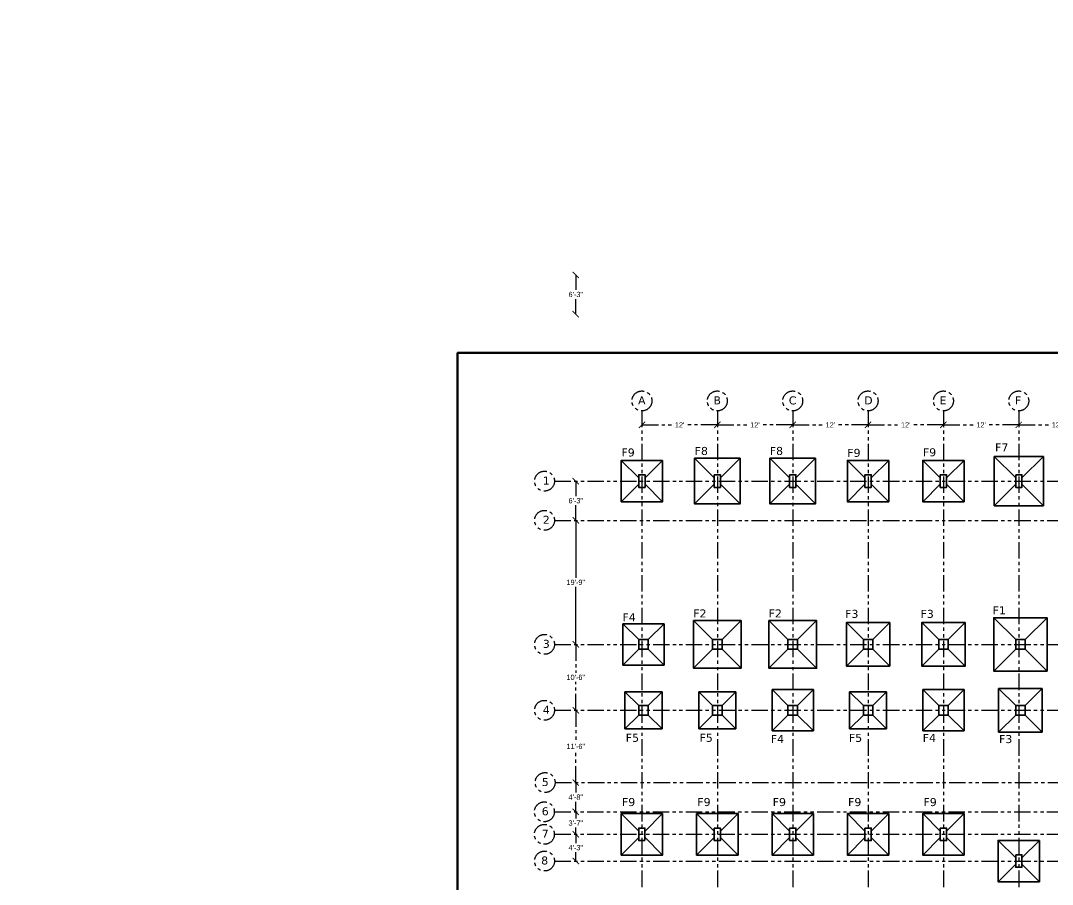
# Model space of a CAD drawing. Header units: feet. Extents: x 15113 to 123217, y -97269 to -8247.
# Drawn here: x 41193 to 43164, y -50376 to -48726 of the extents above; entities that cross this region are included whole.
import ezdxf

# ---------------------------------------------------------------- set-up
doc = ezdxf.new("R2010")
doc.units = ezdxf.units.FT
doc.header["$LTSCALE"] = 50.2
doc.header["$MEASUREMENT"] = 0
doc.header["$PDMODE"] = 3
doc.linetypes.add('PHANTOM2', pattern=[1.25, 0.625, -0.125, 0.125, -0.125, 0.125, -0.125])
doc.layers.get('0').update_dxf_attribs({"lineweight": 35})
for name, color, linetype, lineweight in [('drg seal', 250, 'Continuous', 120), ('Str Column', 50, 'Continuous', 35), ('sTR fOOTING', 6, 'Continuous', 35), ('Str LBL', 3, 'Continuous', 35)]:
    doc.layers.add(name, color=color, linetype=linetype, lineweight=lineweight)
doc.layers.add('drg seal txt', color=7, linetype='Continuous')
doc.layers.add('Str grid', color=7, linetype='Continuous', true_color=0x17d337)
doc.styles.get("Standard").update_dxf_attribs({"font": 'arial.ttf'})
doc.dimstyles.new('Copy of Standard', dxfattribs={"dimscale": 40, "dimtxt": 0.25, "dimasz": 0.3, "dimexe": 0.18, "dimexo": 5, "dimgap": 0.09, "dimtad": 0, "dimtih": 1, "dimtoh": 1, "dimdec": 0, "dimzin": 0, "dimdsep": 46, "dimlunit": 4, "dimtxsty": 'Standard', "dimcen": 0.2, "dimse1": 1, "dimse2": 1, "dimadec": 0, "dimazin": 0, "dimtfac": 1, "dimtdec": 0, "dimtofl": 0, "dimtmove": 0, "dimatfit": 3, "dimfxl": 1, "dimtolj": 1, "dimtzin": 0, "dimarcsym": 0})

# ---------------------------------------------------------------- blocks, each defined once
blk = doc.blocks.new('_ArchTick')
at = {"color": 0, "linetype": 'ByBlock', "const_width": 0.15}
blk.add_lwpolyline([(-0.5, -0.5), (0.5, 0.5)], dxfattribs=at)
blk = doc.blocks.new('*D656')
at = {"layer": 'Defpoints', "color": 0, "linetype": 'PHANTOM2', "transparency": 16777216}
for p in [(42380.1, -49498), (42524.1, -49498), (42524.1, -49498)]:
    blk.add_point(p, dxfattribs=at)
at = {"layer": 'Str grid', "color": 0, "linetype": 'PHANTOM2', "lineweight": -2, "transparency": 16777216}
for p, q in [((42380.1, -49498), (42440.5, -49498)), ((42524.1, -49498), (42463.7, -49498))]:
    blk.add_line(p, q, dxfattribs=at)
at = {"layer": 'Str grid', "color": 0, "linetype": 'PHANTOM2', "lineweight": -2, "transparency": 16777216, "xscale": 12, "yscale": 12, "zscale": 12, "rotation": 180}
blk.add_blockref('_ArchTick', (42380.1, -49498), dxfattribs=at)
at = {"layer": 'Str grid', "color": 0, "linetype": 'PHANTOM2', "lineweight": -2, "transparency": 16777216, "xscale": 12, "yscale": 12, "zscale": 12}
blk.add_blockref('_ArchTick', (42524.1, -49498), dxfattribs=at)
at = {"layer": 'Str grid', "color": 0, "linetype": 'PHANTOM2', "transparency": 16777216, "insert": (42452.1, -49498), "char_height": 10, "attachment_point": 5}
blk.add_mtext("\\A1;12'", dxfattribs=at)
blk = doc.blocks.new('*D657')
at = {"layer": 'Defpoints', "color": 0, "linetype": 'PHANTOM2', "transparency": 16777216}
for p in [(42524.1, -49498), (42668.1, -49498), (42668.1, -49498)]:
    blk.add_point(p, dxfattribs=at)
at = {"layer": 'Str grid', "color": 0, "linetype": 'PHANTOM2', "lineweight": -2, "transparency": 16777216}
for p, q in [((42524.1, -49498), (42584.5, -49498)), ((42668.1, -49498), (42607.7, -49498))]:
    blk.add_line(p, q, dxfattribs=at)
at = {"layer": 'Str grid', "color": 0, "linetype": 'PHANTOM2', "lineweight": -2, "transparency": 16777216, "xscale": 12, "yscale": 12, "zscale": 12, "rotation": 180}
blk.add_blockref('_ArchTick', (42524.1, -49498), dxfattribs=at)
at = {"layer": 'Str grid', "color": 0, "linetype": 'PHANTOM2', "lineweight": -2, "transparency": 16777216, "xscale": 12, "yscale": 12, "zscale": 12}
blk.add_blockref('_ArchTick', (42668.1, -49498), dxfattribs=at)
at = {"layer": 'Str grid', "color": 0, "linetype": 'PHANTOM2', "transparency": 16777216, "insert": (42596.1, -49498), "char_height": 10, "attachment_point": 5}
blk.add_mtext("\\A1;12'", dxfattribs=at)
blk = doc.blocks.new('*D658')
at = {"layer": 'Defpoints', "color": 0, "linetype": 'PHANTOM2', "transparency": 16777216}
for p in [(42668.1, -49498), (42812.1, -49498), (42812.1, -49498)]:
    blk.add_point(p, dxfattribs=at)
at = {"layer": 'Str grid', "color": 0, "linetype": 'PHANTOM2', "lineweight": -2, "transparency": 16777216}
for p, q in [((42668.1, -49498), (42728.5, -49498)), ((42812.1, -49498), (42751.7, -49498))]:
    blk.add_line(p, q, dxfattribs=at)
at = {"layer": 'Str grid', "color": 0, "linetype": 'PHANTOM2', "lineweight": -2, "transparency": 16777216, "xscale": 12, "yscale": 12, "zscale": 12, "rotation": 180}
blk.add_blockref('_ArchTick', (42668.1, -49498), dxfattribs=at)
at = {"layer": 'Str grid', "color": 0, "linetype": 'PHANTOM2', "lineweight": -2, "transparency": 16777216, "xscale": 12, "yscale": 12, "zscale": 12}
blk.add_blockref('_ArchTick', (42812.1, -49498), dxfattribs=at)
at = {"layer": 'Str grid', "color": 0, "linetype": 'PHANTOM2', "transparency": 16777216, "insert": (42740.1, -49498), "char_height": 10, "attachment_point": 5}
blk.add_mtext("\\A1;12'", dxfattribs=at)
blk = doc.blocks.new('*D659')
at = {"layer": 'Defpoints', "color": 0, "linetype": 'PHANTOM2', "transparency": 16777216}
for p in [(42812.1, -49498), (42956.1, -49498), (42956.1, -49498)]:
    blk.add_point(p, dxfattribs=at)
at = {"layer": 'Str grid', "color": 0, "linetype": 'PHANTOM2', "lineweight": -2, "transparency": 16777216}
for p, q in [((42812.1, -49498), (42872.5, -49498)), ((42956.1, -49498), (42895.7, -49498))]:
    blk.add_line(p, q, dxfattribs=at)
at = {"layer": 'Str grid', "color": 0, "linetype": 'PHANTOM2', "lineweight": -2, "transparency": 16777216, "xscale": 12, "yscale": 12, "zscale": 12, "rotation": 180}
blk.add_blockref('_ArchTick', (42812.1, -49498), dxfattribs=at)
at = {"layer": 'Str grid', "color": 0, "linetype": 'PHANTOM2', "lineweight": -2, "transparency": 16777216, "xscale": 12, "yscale": 12, "zscale": 12}
blk.add_blockref('_ArchTick', (42956.1, -49498), dxfattribs=at)
at = {"layer": 'Str grid', "color": 0, "linetype": 'PHANTOM2', "transparency": 16777216, "insert": (42884.1, -49498), "char_height": 10, "attachment_point": 5}
blk.add_mtext("\\A1;12'", dxfattribs=at)
blk = doc.blocks.new('*D660')
at = {"layer": 'Defpoints', "color": 0, "linetype": 'PHANTOM2', "transparency": 16777216}
for p in [(42956.1, -49498), (43100.1, -49498), (43100.1, -49498)]:
    blk.add_point(p, dxfattribs=at)
at = {"layer": 'Str grid', "color": 0, "linetype": 'PHANTOM2', "lineweight": -2, "transparency": 16777216}
for p, q in [((42956.1, -49498), (43016.5, -49498)), ((43100.1, -49498), (43039.7, -49498))]:
    blk.add_line(p, q, dxfattribs=at)
at = {"layer": 'Str grid', "color": 0, "linetype": 'PHANTOM2', "lineweight": -2, "transparency": 16777216, "xscale": 12, "yscale": 12, "zscale": 12, "rotation": 180}
blk.add_blockref('_ArchTick', (42956.1, -49498), dxfattribs=at)
at = {"layer": 'Str grid', "color": 0, "linetype": 'PHANTOM2', "lineweight": -2, "transparency": 16777216, "xscale": 12, "yscale": 12, "zscale": 12}
blk.add_blockref('_ArchTick', (43100.1, -49498), dxfattribs=at)
at = {"layer": 'Str grid', "color": 0, "linetype": 'PHANTOM2', "transparency": 16777216, "insert": (43028.1, -49498), "char_height": 10, "attachment_point": 5}
blk.add_mtext("\\A1;12'", dxfattribs=at)
blk = doc.blocks.new('*D661')
at = {"layer": 'Defpoints', "color": 0, "linetype": 'PHANTOM2', "transparency": 16777216}
for p in [(43100.1, -49498), (43244.1, -49498), (43244.1, -49498)]:
    blk.add_point(p, dxfattribs=at)
at = {"layer": 'Str grid', "color": 0, "linetype": 'PHANTOM2', "lineweight": -2, "transparency": 16777216}
for p, q in [((43100.1, -49498), (43160.5, -49498)), ((43244.1, -49498), (43183.7, -49498))]:
    blk.add_line(p, q, dxfattribs=at)
at = {"layer": 'Str grid', "color": 0, "linetype": 'PHANTOM2', "lineweight": -2, "transparency": 16777216, "xscale": 12, "yscale": 12, "zscale": 12, "rotation": 180}
blk.add_blockref('_ArchTick', (43100.1, -49498), dxfattribs=at)
at = {"layer": 'Str grid', "color": 0, "linetype": 'PHANTOM2', "lineweight": -2, "transparency": 16777216, "xscale": 12, "yscale": 12, "zscale": 12}
blk.add_blockref('_ArchTick', (43244.1, -49498), dxfattribs=at)
at = {"layer": 'Str grid', "color": 0, "linetype": 'PHANTOM2', "transparency": 16777216, "insert": (43172.1, -49498), "char_height": 10, "attachment_point": 5}
blk.add_mtext("\\A1;12'", dxfattribs=at)
blk = doc.blocks.new('*D667')
at = {"layer": 'Defpoints', "color": 0, "linetype": 'PHANTOM2', "transparency": 16777216}
for p in [(42253.6, -49917.5), (42253.6, -50043.5), (42253.6, -50043.5)]:
    blk.add_point(p, dxfattribs=at)
at = {"layer": 'Str grid', "color": 0, "linetype": 'PHANTOM2', "lineweight": -2, "transparency": 16777216}
for p, q in [((42253.6, -49917.5), (42253.6, -49971.8)), ((42253.6, -50043.5), (42253.6, -49989.2))]:
    blk.add_line(p, q, dxfattribs=at)
at = {"layer": 'Str grid', "color": 0, "linetype": 'PHANTOM2', "lineweight": -2, "transparency": 16777216, "xscale": 12, "yscale": 12, "zscale": 12}
for p, rotation in [((42253.6, -49917.5), 90), ((42253.6, -50043.5), 270)]:
    blk.add_blockref('_ArchTick', p, dxfattribs=dict(at, rotation=rotation))
at = {"layer": 'Str grid', "color": 0, "linetype": 'PHANTOM2', "transparency": 16777216, "insert": (42253.6, -49980.5), "char_height": 10, "attachment_point": 5}
blk.add_mtext('\\A1;10\'-6"', dxfattribs=at)
blk = doc.blocks.new('*D668')
at = {"layer": 'Defpoints', "color": 0, "linetype": 'PHANTOM2', "transparency": 16777216}
for p in [(42253.6, -50043.5), (42253.6, -50181.5), (42253.6, -50181.5)]:
    blk.add_point(p, dxfattribs=at)
at = {"layer": 'Str grid', "color": 0, "linetype": 'PHANTOM2', "lineweight": -2, "transparency": 16777216}
for p, q in [((42253.6, -50043.5), (42253.6, -50103.8)), ((42253.6, -50181.5), (42253.6, -50121.2))]:
    blk.add_line(p, q, dxfattribs=at)
at = {"layer": 'Str grid', "color": 0, "linetype": 'PHANTOM2', "lineweight": -2, "transparency": 16777216, "xscale": 12, "yscale": 12, "zscale": 12}
for p, rotation in [((42253.6, -50043.5), 90), ((42253.6, -50181.5), 270)]:
    blk.add_blockref('_ArchTick', p, dxfattribs=dict(at, rotation=rotation))
at = {"layer": 'Str grid', "color": 0, "linetype": 'PHANTOM2', "transparency": 16777216, "insert": (42253.6, -50112.5), "char_height": 10, "attachment_point": 5}
blk.add_mtext('\\A1;11\'-6"', dxfattribs=at)
blk = doc.blocks.new('*D669')
at = {"layer": 'Defpoints', "color": 0, "linetype": 'PHANTOM2', "transparency": 16777216}
for p in [(42253.6, -50181.5), (42253.6, -50181.5), (42253.6, -50237.4)]:
    blk.add_point(p, dxfattribs=at)
at = {"layer": 'Str grid', "color": 0, "linetype": 'PHANTOM2', "lineweight": -2, "transparency": 16777216}
for p, q in [((42253.6, -50181.5), (42253.6, -50200.7)), ((42253.6, -50237.4), (42253.6, -50218.1))]:
    blk.add_line(p, q, dxfattribs=at)
at = {"layer": 'Str grid', "color": 0, "linetype": 'PHANTOM2', "lineweight": -2, "transparency": 16777216, "xscale": 12, "yscale": 12, "zscale": 12}
for p, rotation in [((42253.6, -50181.5), 90), ((42253.6, -50237.4), 270)]:
    blk.add_blockref('_ArchTick', p, dxfattribs=dict(at, rotation=rotation))
at = {"layer": 'Str grid', "color": 0, "linetype": 'PHANTOM2', "transparency": 16777216, "insert": (42253.6, -50209.4), "char_height": 10, "attachment_point": 5}
blk.add_mtext('\\A1;4\'-8"', dxfattribs=at)
blk = doc.blocks.new('*D670')
at = {"layer": 'Defpoints', "color": 0, "linetype": 'PHANTOM2', "transparency": 16777216}
for p in [(42253.6, -50237.4), (42253.6, -50280.5), (42253.6, -50280.5)]:
    blk.add_point(p, dxfattribs=at)
at = {"layer": 'Str grid', "color": 0, "linetype": 'PHANTOM2', "lineweight": -2, "transparency": 16777216}
for p, q in [((42253.6, -50237.4), (42253.6, -50250.2)), ((42253.6, -50280.5), (42253.6, -50267.6))]:
    blk.add_line(p, q, dxfattribs=at)
at = {"layer": 'Str grid', "color": 0, "linetype": 'PHANTOM2', "lineweight": -2, "transparency": 16777216, "xscale": 12, "yscale": 12, "zscale": 12}
for p, rotation in [((42253.6, -50237.4), 90), ((42253.6, -50280.5), 270)]:
    blk.add_blockref('_ArchTick', p, dxfattribs=dict(at, rotation=rotation))
at = {"layer": 'Str grid', "color": 0, "linetype": 'PHANTOM2', "transparency": 16777216, "insert": (42253.6, -50258.9), "char_height": 10, "attachment_point": 5}
blk.add_mtext('\\A1;3\'-7"', dxfattribs=at)
blk = doc.blocks.new('*D671')
at = {"layer": 'Defpoints', "color": 0, "linetype": 'PHANTOM2', "transparency": 16777216}
for p in [(42253.6, -50280.5), (42253.6, -50331.5), (42253.6, -50331.5)]:
    blk.add_point(p, dxfattribs=at)
at = {"layer": 'Str grid', "color": 0, "linetype": 'PHANTOM2', "lineweight": -2, "transparency": 16777216}
for p, q in [((42253.6, -50280.5), (42253.6, -50297.3)), ((42253.6, -50331.5), (42253.6, -50314.7))]:
    blk.add_line(p, q, dxfattribs=at)
at = {"layer": 'Str grid', "color": 0, "linetype": 'PHANTOM2', "lineweight": -2, "transparency": 16777216, "xscale": 12, "yscale": 12, "zscale": 12}
for p, rotation in [((42253.6, -50280.5), 90), ((42253.6, -50331.5), 270)]:
    blk.add_blockref('_ArchTick', p, dxfattribs=dict(at, rotation=rotation))
at = {"layer": 'Str grid', "color": 0, "linetype": 'PHANTOM2', "transparency": 16777216, "insert": (42253.6, -50306), "char_height": 10, "attachment_point": 5}
blk.add_mtext('\\A1;4\'-3"', dxfattribs=at)
blk = doc.blocks.new('*D862')
at = {"layer": 'Defpoints', "color": 0, "linetype": 'PHANTOM2', "ltscale": 150, "transparency": 16777216}
for p in [(42253.6, -49680.5), (42253.6, -49680.5), (42253.6, -49917.5)]:
    blk.add_point(p, dxfattribs=at)
at = {"layer": 'Str grid', "color": 0, "linetype": 'PHANTOM2', "lineweight": -2, "ltscale": 150, "transparency": 16777216}
for p, q in [((42253.6, -49680.5), (42253.6, -49790.3)), ((42253.6, -49917.5), (42253.6, -49807.7))]:
    blk.add_line(p, q, dxfattribs=at)
at = {"layer": 'Str grid', "color": 0, "linetype": 'PHANTOM2', "lineweight": -2, "ltscale": 150, "transparency": 16777216, "xscale": 12, "yscale": 12, "zscale": 12}
for p, rotation in [((42253.6, -49680.5), 90), ((42253.6, -49917.5), 270)]:
    blk.add_blockref('_ArchTick', p, dxfattribs=dict(at, rotation=rotation))
at = {"layer": 'Str grid', "color": 0, "linetype": 'PHANTOM2', "ltscale": 150, "transparency": 16777216, "insert": (42253.6, -49799), "char_height": 10, "attachment_point": 5}
blk.add_mtext('\\A1;19\'-9"', dxfattribs=at)
blk = doc.blocks.new('*D863')
at = {"layer": 'Defpoints', "color": 0, "linetype": 'PHANTOM2', "ltscale": 150, "transparency": 16777216}
for p in [(42253.6, -49605.5), (42253.6, -49680.5), (42253.6, -49680.5)]:
    blk.add_point(p, dxfattribs=at)
at = {"layer": 'Str LBL', "color": 0, "linetype": 'PHANTOM2', "lineweight": -2, "ltscale": 150, "transparency": 16777216}
for p, q in [((42253.6, -49605.5), (42253.6, -49634.3)), ((42253.6, -49680.5), (42253.6, -49651.7))]:
    blk.add_line(p, q, dxfattribs=at)
at = {"layer": 'Str LBL', "color": 0, "linetype": 'PHANTOM2', "lineweight": -2, "ltscale": 150, "transparency": 16777216, "xscale": 12, "yscale": 12, "zscale": 12}
for p, rotation in [((42253.6, -49605.5), 90), ((42253.6, -49680.5), 270)]:
    blk.add_blockref('_ArchTick', p, dxfattribs=dict(at, rotation=rotation))
at = {"layer": 'Str LBL', "color": 0, "linetype": 'PHANTOM2', "ltscale": 150, "transparency": 16777216, "insert": (42253.6, -49643), "char_height": 10, "attachment_point": 5}
blk.add_mtext('\\A1;6\'-3"', dxfattribs=at)
blk = doc.blocks.new('*D1001')
at = {"layer": 'Defpoints', "color": 0, "linetype": 'PHANTOM2', "transparency": 16777216}
for p in [(16074.5, -48732.2), (16074.5, -48783.2), (42253.6, -48783.2)]:
    blk.add_point(p, dxfattribs=at)
at = {"layer": 'Str grid', "color": 0, "linetype": 'PHANTOM2', "lineweight": -2, "transparency": 16777216}
for p, q in [((16074.5, -48732.2), (16074.5, -48749)), ((16074.5, -48783.2), (16074.5, -48766.4))]:
    blk.add_line(p, q, dxfattribs=at)
at = {"layer": 'Str grid', "color": 0, "linetype": 'PHANTOM2', "lineweight": -2, "transparency": 16777216, "xscale": 12, "yscale": 12, "zscale": 12}
for p, rotation in [((16074.5, -48732.2), 90), ((16074.5, -48783.2), 270)]:
    blk.add_blockref('_ArchTick', p, dxfattribs=dict(at, rotation=rotation))
at = {"layer": 'Str grid', "color": 0, "linetype": 'PHANTOM2', "transparency": 16777216, "insert": (16074.5, -48757.7), "char_height": 10, "attachment_point": 5}
blk.add_mtext('\\A1;4\'-3"', dxfattribs=at)
blk = doc.blocks.new('*D1094')
at = {"layer": 'Defpoints', "color": 0, "linetype": 'PHANTOM2', "transparency": 16777216}
for p in [(16403.4, -49523.4), (16403.4, -49649.4), (42253.6, -49649.4)]:
    blk.add_point(p, dxfattribs=at)
at = {"layer": 'Str grid', "color": 0, "linetype": 'PHANTOM2', "lineweight": -2, "transparency": 16777216}
for p, q in [((16403.4, -49523.4), (16403.4, -49577.7)), ((16403.4, -49649.4), (16403.4, -49595.1))]:
    blk.add_line(p, q, dxfattribs=at)
at = {"layer": 'Str grid', "color": 0, "linetype": 'PHANTOM2', "lineweight": -2, "transparency": 16777216, "xscale": 12, "yscale": 12, "zscale": 12}
for p, rotation in [((16403.4, -49523.4), 90), ((16403.4, -49649.4), 270)]:
    blk.add_blockref('_ArchTick', p, dxfattribs=dict(at, rotation=rotation))
at = {"layer": 'Str grid', "color": 0, "linetype": 'PHANTOM2', "transparency": 16777216, "insert": (16403.4, -49586.4), "char_height": 10, "attachment_point": 5}
blk.add_mtext('\\A1;10\'-6"', dxfattribs=at)
blk = doc.blocks.new('*D1095')
at = {"layer": 'Defpoints', "color": 0, "linetype": 'PHANTOM2', "transparency": 16777216}
for p in [(16403.4, -49649.4), (16403.4, -49787.4), (42253.6, -49787.4)]:
    blk.add_point(p, dxfattribs=at)
at = {"layer": 'Str grid', "color": 0, "linetype": 'PHANTOM2', "lineweight": -2, "transparency": 16777216}
for p, q in [((16403.4, -49649.4), (16403.4, -49709.7)), ((16403.4, -49787.4), (16403.4, -49727.1))]:
    blk.add_line(p, q, dxfattribs=at)
at = {"layer": 'Str grid', "color": 0, "linetype": 'PHANTOM2', "lineweight": -2, "transparency": 16777216, "xscale": 12, "yscale": 12, "zscale": 12}
for p, rotation in [((16403.4, -49649.4), 90), ((16403.4, -49787.4), 270)]:
    blk.add_blockref('_ArchTick', p, dxfattribs=dict(at, rotation=rotation))
at = {"layer": 'Str grid', "color": 0, "linetype": 'PHANTOM2', "transparency": 16777216, "insert": (16403.4, -49718.4), "char_height": 10, "attachment_point": 5}
blk.add_mtext('\\A1;11\'-6"', dxfattribs=at)
blk = doc.blocks.new('*D1096')
at = {"layer": 'Defpoints', "color": 0, "linetype": 'PHANTOM2', "transparency": 16777216}
for p in [(16403.4, -49886.4), (16403.4, -49937.4), (42253.6, -49937.4)]:
    blk.add_point(p, dxfattribs=at)
at = {"layer": 'Str grid', "color": 0, "linetype": 'PHANTOM2', "lineweight": -2, "transparency": 16777216}
for p, q in [((16403.4, -49886.4), (16403.4, -49903.2)), ((16403.4, -49937.4), (16403.4, -49920.6))]:
    blk.add_line(p, q, dxfattribs=at)
at = {"layer": 'Str grid', "color": 0, "linetype": 'PHANTOM2', "lineweight": -2, "transparency": 16777216, "xscale": 12, "yscale": 12, "zscale": 12}
for p, rotation in [((16403.4, -49886.4), 90), ((16403.4, -49937.4), 270)]:
    blk.add_blockref('_ArchTick', p, dxfattribs=dict(at, rotation=rotation))
at = {"layer": 'Str grid', "color": 0, "linetype": 'PHANTOM2', "transparency": 16777216, "insert": (16403.4, -49911.9), "char_height": 10, "attachment_point": 5}
blk.add_mtext('\\A1;4\'-3"', dxfattribs=at)
blk = doc.blocks.new('*D1097')
at = {"layer": 'Defpoints', "color": 0, "linetype": 'PHANTOM2', "ltscale": 150, "transparency": 16777216}
for p in [(16403.4, -49286.4), (42253.6, -49286.4), (16403.4, -49523.4)]:
    blk.add_point(p, dxfattribs=at)
at = {"layer": 'Str grid', "color": 0, "linetype": 'PHANTOM2', "lineweight": -2, "ltscale": 150, "transparency": 16777216}
for p, q in [((16403.4, -49286.4), (16403.4, -49396.2)), ((16403.4, -49523.4), (16403.4, -49413.6))]:
    blk.add_line(p, q, dxfattribs=at)
at = {"layer": 'Str grid', "color": 0, "linetype": 'PHANTOM2', "lineweight": -2, "ltscale": 150, "transparency": 16777216, "xscale": 12, "yscale": 12, "zscale": 12}
for p, rotation in [((16403.4, -49286.4), 90), ((16403.4, -49523.4), 270)]:
    blk.add_blockref('_ArchTick', p, dxfattribs=dict(at, rotation=rotation))
at = {"layer": 'Str grid', "color": 0, "linetype": 'PHANTOM2', "ltscale": 150, "transparency": 16777216, "insert": (16403.4, -49404.9), "char_height": 10, "attachment_point": 5}
blk.add_mtext('\\A1;19\'-9"', dxfattribs=at)
blk = doc.blocks.new('*D1098')
at = {"layer": 'Defpoints', "color": 0, "linetype": 'PHANTOM2', "ltscale": 150, "transparency": 16777216}
for p in [(42253.6, -49211.4), (16403.4, -49286.4), (42253.6, -49286.4)]:
    blk.add_point(p, dxfattribs=at)
at = {"layer": 'Str LBL', "color": 0, "linetype": 'PHANTOM2', "lineweight": -2, "ltscale": 150, "transparency": 16777216}
for p, q in [((42253.6, -49211.4), (42253.6, -49240.2)), ((42253.6, -49286.4), (42253.6, -49257.6))]:
    blk.add_line(p, q, dxfattribs=at)
at = {"layer": 'Str LBL', "color": 0, "linetype": 'PHANTOM2', "lineweight": -2, "ltscale": 150, "transparency": 16777216, "xscale": 12, "yscale": 12, "zscale": 12}
for p, rotation in [((42253.6, -49211.4), 90), ((42253.6, -49286.4), 270)]:
    blk.add_blockref('_ArchTick', p, dxfattribs=dict(at, rotation=rotation))
at = {"layer": 'Str LBL', "color": 0, "linetype": 'PHANTOM2', "lineweight": 20, "ltscale": 150, "transparency": 16777216, "insert": (42253.6, -49248.9), "char_height": 10, "attachment_point": 5}
blk.add_mtext('\\A1;6\'-3"', dxfattribs=at)
blk = doc.blocks.new('*D1183')
at = {"layer": 'Defpoints', "color": 0, "linetype": 'PHANTOM2', "ltscale": 150, "transparency": 16777216}
for p in [(16403.4, -49211.4), (42253.6, -49211.4), (16403.4, -49286.4)]:
    blk.add_point(p, dxfattribs=at)
at = {"layer": 'Str grid', "color": 0, "linetype": 'PHANTOM2', "lineweight": -2, "ltscale": 150, "transparency": 16777216}
for p, q in [((16403.4, -49211.4), (16403.4, -49240.2)), ((16403.4, -49286.4), (16403.4, -49257.6))]:
    blk.add_line(p, q, dxfattribs=at)
at = {"layer": 'Str grid', "color": 0, "linetype": 'PHANTOM2', "lineweight": -2, "ltscale": 150, "transparency": 16777216, "xscale": 12, "yscale": 12, "zscale": 12}
for p, rotation in [((16403.4, -49211.4), 90), ((16403.4, -49286.4), 270)]:
    blk.add_blockref('_ArchTick', p, dxfattribs=dict(at, rotation=rotation))
at = {"layer": 'Str grid', "color": 0, "linetype": 'PHANTOM2', "ltscale": 150, "transparency": 16777216, "insert": (16403.4, -49248.9), "char_height": 10, "attachment_point": 5}
blk.add_mtext('\\A1;6\'-3"', dxfattribs=at)

msp = doc.modelspace()

# ---------------------------------------------------------------- linework, layer by layer
at = {"layer": 'drg seal', "lineweight": 70}
msp.add_lwpolyline([(44531.15889, -51253.91212), (44531.15889, -49360.57086), (42027.70599, -49360.57086), (42027.70599, -51253.91212), (44530.81804, -51253.91212)], dxfattribs=at)
at = {"layer": 'Str Column', "linetype": 'Continuous'}
for points in [[(42386.10055, -49617.47502), (42386.10055, -49593.47502), (42374.10055, -49593.47502), (42374.10055, -49617.47463)], [(42385.79477, -50292.47463), (42385.79477, -50268.47463), (42373.79477, -50268.47463), (42373.79477, -50292.47424)]]:
    msp.add_lwpolyline(points, close=True, dxfattribs=at)
at = {"layer": 'Str Column', "color": 2, "linetype": 'Continuous'}
for points in [[(42518.10055, -49593.47463), (42530.10055, -49593.47463), (42530.10055, -49617.47463), (42518.10055, -49617.47463)], [(42662.10055, -49593.47463), (42674.10055, -49593.47463), (42674.10055, -49617.47463), (42662.10055, -49617.47463)], [(42806.10055, -49593.47463), (42818.10055, -49593.47463), (42818.10055, -49617.47463), (42806.10055, -49617.47463)], [(42950.10055, -49593.47463), (42962.10055, -49593.47463), (42962.10055, -49617.47463), (42950.10055, -49617.47463)], [(43094.10055, -49593.47463), (43106.10055, -49593.47463), (43106.10055, -49617.47463), (43094.10055, -49617.47463)], [(42518.09432, -50268.47463), (42530.09432, -50268.47463), (42530.09432, -50292.47463), (42518.09432, -50292.47463)], [(42662.09432, -50268.47463), (42674.09432, -50268.47463), (42674.09432, -50292.47463), (42662.09432, -50292.47463)], [(42806.09432, -50268.47463), (42818.09432, -50268.47463), (42818.09432, -50292.47463), (42806.09432, -50292.47463)], [(42950.09432, -50268.47463), (42962.09432, -50268.47463), (42962.09432, -50292.47463), (42950.09432, -50292.47463)], [(43094.09432, -50319.47463), (43106.09432, -50319.47463), (43106.09432, -50343.47463), (43094.09432, -50343.47463)]]:
    msp.add_lwpolyline(points, close=True, dxfattribs=at)
at = {"layer": 'Str Column', "color": 2}
for points in [[(42392.09432, -49908.47463), (42392.09432, -49926.47463), (42374.09432, -49926.47463), (42374.09432, -49908.47463)], [(42533.10055, -49908.47463), (42533.10055, -49926.47463), (42515.10055, -49926.47463), (42515.10055, -49908.47463)], [(42677.10055, -49908.47463), (42677.10055, -49926.47463), (42659.10055, -49926.47463), (42659.10055, -49908.47463)], [(42821.10055, -49908.47463), (42821.10055, -49926.47463), (42803.10055, -49926.47463), (42803.10055, -49908.47463)], [(42965.10055, -49908.47463), (42965.10055, -49926.47463), (42947.10055, -49926.47463), (42947.10055, -49908.47463)], [(43112.10055, -49908.47463), (43112.10055, -49926.47463), (43094.10055, -49926.47463), (43094.10055, -49908.47463)], [(42392.09432, -50034.47463), (42392.09432, -50052.47463), (42374.09432, -50052.47463), (42374.09432, -50034.47463)], [(42533.10055, -50034.47463), (42533.10055, -50052.47463), (42515.10055, -50052.47463), (42515.10055, -50034.47463)], [(42677.10055, -50034.47463), (42677.10055, -50052.47463), (42659.10055, -50052.47463), (42659.10055, -50034.47463)], [(42821.10055, -50034.47463), (42821.10055, -50052.47463), (42803.10055, -50052.47463), (42803.10055, -50034.47463)], [(42965.10055, -50034.47463), (42965.10055, -50052.47463), (42947.10055, -50052.47463), (42947.10055, -50034.47463)], [(43112.10055, -50034.47463), (43112.10055, -50052.47463), (43094.10055, -50052.47463), (43094.10055, -50034.47463)]]:
    msp.add_lwpolyline(points, close=True, dxfattribs=at)
at = {"layer": 'sTR fOOTING', "linetype": 'Continuous'}
for p, q in [((42340.60055, -49565.97483), (42374.10055, -49599.47483)), ((42386.10055, -49599.47483), (42419.60055, -49565.97483)), ((42480.60055, -49561.97463), (42567.60055, -49561.97463)), ((42624.60055, -49561.97463), (42711.60055, -49561.97463)), ((42772.60055, -49565.97463), (42806.10055, -49599.47463)), ((42818.10055, -49599.47463), (42851.60055, -49565.97463)), ((42916.60055, -49565.97463), (42950.10055, -49599.47463)), ((42962.10055, -49599.47463), (42995.60055, -49565.97463)), ((43053.10055, -49558.47463), (43147.10055, -49558.47463)), ((43053.10055, -49652.47463), (43053.10055, -49558.47463)), ((43053.10055, -49558.47463), (43094.10055, -49599.47463)), ((43106.10055, -49599.47463), (43147.10055, -49558.47463)), ((43147.10055, -49558.47463), (43147.10055, -49652.47463)), ((42340.60055, -49644.97483), (42374.10055, -49611.47483)), ((42386.10055, -49611.47483), (42419.60055, -49644.97483)), ((42772.60055, -49644.97463), (42806.10055, -49611.47463)), ((42818.10055, -49611.47463), (42851.60055, -49644.97463)), ((42916.60055, -49644.97463), (42950.10055, -49611.47463)), ((42962.10055, -49611.47463), (42995.60055, -49644.97463)), ((43053.10055, -49652.47463), (43094.10055, -49611.47463)), ((43106.10055, -49611.47463), (43147.10055, -49652.47463)), ((43147.10055, -49652.47463), (43053.10055, -49652.47463)), ((42478.60055, -49871.97463), (42569.60055, -49871.97463)), ((42622.60055, -49871.97463), (42713.60055, -49871.97463)), ((43052.10055, -49866.47463), (43154.10055, -49866.47463)), ((42343.59432, -49877.97463), (42422.59432, -49877.97463)), ((42343.59432, -49956.97463), (42343.59432, -49877.97463)), ((42343.59432, -49877.97463), (42374.09432, -49908.47463)), ((42392.09432, -49908.47463), (42422.59432, -49877.97463)), ((42422.59432, -49877.97463), (42422.59432, -49956.97463)), ((42770.60055, -49875.97463), (42853.60055, -49875.97463)), ((42914.60055, -49875.97463), (42997.60055, -49875.97463)), ((42343.59432, -49956.97463), (42374.09432, -49926.47463)), ((42392.09432, -49926.47463), (42422.59432, -49956.97463)), ((42422.59432, -49956.97463), (42343.59432, -49956.97463)), ((42347.59432, -50007.97463), (42418.59432, -50007.97463)), ((42347.59432, -50078.97463), (42347.59432, -50007.97463)), ((42347.59432, -50007.97463), (42347.59432, -50078.97463)), ((42347.59432, -50007.97463), (42374.09432, -50034.47463)), ((42392.09432, -50034.47463), (42418.59432, -50007.97463)), ((42418.59432, -50007.97463), (42418.59432, -50078.97463)), ((42488.60055, -50007.97463), (42559.60055, -50007.97463)), ((42488.60055, -50078.97463), (42488.60055, -50007.97463)), ((42488.60055, -50007.97463), (42488.60055, -50078.97463)), ((42488.60055, -50007.97463), (42515.10055, -50034.47463)), ((42533.10055, -50034.47463), (42559.60055, -50007.97463)), ((42559.60055, -50007.97463), (42559.60055, -50078.97463)), ((42628.60055, -50003.97463), (42707.60055, -50003.97463)), ((42628.60055, -50082.97463), (42628.60055, -50003.97463)), ((42628.60055, -50003.97463), (42659.10055, -50034.47463)), ((42677.10055, -50034.47463), (42707.60055, -50003.97463)), ((42707.60055, -50003.97463), (42707.60055, -50082.97463)), ((42776.60055, -50007.97463), (42847.60055, -50007.97463)), ((42776.60055, -50078.97463), (42776.60055, -50007.97463)), ((42776.60055, -50007.97463), (42776.60055, -50078.97463)), ((42776.60055, -50007.97463), (42803.10055, -50034.47463)), ((42821.10055, -50034.47463), (42847.60055, -50007.97463)), ((42847.60055, -50007.97463), (42847.60055, -50078.97463)), ((42916.60055, -50003.97463), (42995.60055, -50003.97463)), ((42916.60055, -50082.97463), (42916.60055, -50003.97463)), ((42916.60055, -50003.97463), (42947.10055, -50034.47463)), ((42965.10055, -50034.47463), (42995.60055, -50003.97463)), ((42995.60055, -50003.97463), (42995.60055, -50082.97463)), ((43061.60055, -50001.97463), (43144.60055, -50001.97463)), ((42347.59432, -50078.97463), (42374.09432, -50052.47463)), ((42392.09432, -50052.47463), (42418.59432, -50078.97463)), ((42488.60055, -50078.97463), (42515.10055, -50052.47463)), ((42533.10055, -50052.47463), (42559.60055, -50078.97463)), ((42628.60055, -50082.97463), (42659.10055, -50052.47463)), ((42677.10055, -50052.47463), (42707.60055, -50082.97463)), ((42776.60055, -50078.97463), (42803.10055, -50052.47463)), ((42821.10055, -50052.47463), (42847.60055, -50078.97463)), ((42916.60055, -50082.97463), (42947.10055, -50052.47463)), ((42965.10055, -50052.47463), (42995.60055, -50082.97463)), ((42418.59432, -50078.97463), (42347.59432, -50078.97463)), ((42559.60055, -50078.97463), (42488.60055, -50078.97463)), ((42707.60055, -50082.97463), (42628.60055, -50082.97463)), ((42847.60055, -50078.97463), (42776.60055, -50078.97463)), ((42995.60055, -50082.97463), (42916.60055, -50082.97463)), ((42340.57842, -50240.97444), (42374.07842, -50274.47444)), ((42419.57842, -50240.97444), (42386.07842, -50274.47444)), ((42484.59432, -50240.97463), (42518.09432, -50274.47463)), ((42530.09432, -50274.47463), (42563.59432, -50240.97463)), ((42628.59432, -50240.97463), (42662.09432, -50274.47463)), ((42674.09432, -50274.47463), (42707.59432, -50240.97463)), ((42772.59432, -50240.97463), (42806.09432, -50274.47463)), ((42818.09432, -50274.47463), (42851.59432, -50240.97463)), ((42916.59432, -50240.97463), (42950.09432, -50274.47463)), ((42962.09432, -50274.47463), (42995.59432, -50240.97463)), ((42340.57842, -50319.97444), (42374.07842, -50286.47444)), ((42419.57842, -50319.97444), (42386.07842, -50286.47444)), ((42484.59432, -50319.97463), (42518.09432, -50286.47463)), ((42530.09432, -50286.47463), (42563.59432, -50319.97463)), ((42628.59432, -50319.97463), (42662.09432, -50286.47463)), ((42674.09432, -50286.47463), (42707.59432, -50319.97463)), ((42772.59432, -50319.97463), (42806.09432, -50286.47463)), ((42818.09432, -50286.47463), (42851.59432, -50319.97463)), ((42916.59432, -50319.97463), (42950.09432, -50286.47463)), ((42962.09432, -50286.47463), (42995.59432, -50319.97463)), ((43060.59432, -50291.97463), (43094.09432, -50325.47463)), ((43106.09432, -50325.47463), (43139.59432, -50291.97463)), ((43060.59432, -50370.97463), (43094.09432, -50337.47463)), ((43106.09432, -50337.47463), (43139.59432, -50370.97463))]:
    msp.add_line(p, q, dxfattribs=at)
for points in [[(42419.60055, -49565.97483), (42419.60055, -49644.97483), (42340.60055, -49644.97483), (42340.60055, -49565.97483)], [(42851.60055, -49565.97463), (42851.60055, -49644.97463), (42772.60055, -49644.97463), (42772.60055, -49565.97463)], [(42995.60055, -49565.97463), (42995.60055, -49644.97463), (42916.60055, -49644.97463), (42916.60055, -49565.97463)], [(42419.57842, -50240.97444), (42419.57842, -50319.97444), (42340.57842, -50319.97444), (42340.57842, -50240.97444)], [(42563.59432, -50240.97463), (42563.59432, -50319.97463), (42484.59432, -50319.97463), (42484.59432, -50240.97463)], [(42707.59432, -50240.97463), (42707.59432, -50319.97463), (42628.59432, -50319.97463), (42628.59432, -50240.97463)], [(42851.59432, -50240.97463), (42851.59432, -50319.97463), (42772.59432, -50319.97463), (42772.59432, -50240.97463)], [(42995.59432, -50240.97463), (42995.59432, -50319.97463), (42916.59432, -50319.97463), (42916.59432, -50240.97463)], [(43139.59432, -50291.97463), (43139.59432, -50370.97463), (43060.59432, -50370.97463), (43060.59432, -50291.97463)]]:
    msp.add_lwpolyline(points, close=True, dxfattribs=at)
for points in [[(42518.10055, -49611.47463), (42480.60055, -49648.97463), (42480.60055, -49561.97463), (42518.10055, -49599.47463)], [(42567.60055, -49648.97463), (42567.60055, -49561.97463), (42530.10055, -49599.47463)], [(42662.10055, -49611.47463), (42624.60055, -49648.97463), (42624.60055, -49561.97463), (42662.10055, -49599.47463)], [(42711.60055, -49648.97463), (42711.60055, -49561.97463), (42674.10055, -49599.47463)], [(42530.10055, -49611.47463), (42567.60055, -49648.97463), (42480.60055, -49648.97463)], [(42674.10055, -49611.47463), (42711.60055, -49648.97463), (42624.60055, -49648.97463)], [(42515.10055, -49926.47463), (42478.60055, -49962.97463), (42478.60055, -49871.97463), (42515.10055, -49908.47463)], [(42569.60055, -49962.97463), (42569.60055, -49871.97463), (42533.10055, -49908.47463)], [(42659.10055, -49926.47463), (42622.60055, -49962.97463), (42622.60055, -49871.97463), (42659.10055, -49908.47463)], [(42713.60055, -49962.97463), (42713.60055, -49871.97463), (42677.10055, -49908.47463)], [(43094.10055, -49908.47463), (43052.10055, -49866.47463), (43052.10055, -49968.47463), (43094.10055, -49926.47463)], [(43112.10055, -49908.47463), (43154.10055, -49866.47463), (43154.10055, -49968.47463)], [(42803.10055, -49926.47463), (42770.60055, -49958.97463), (42770.60055, -49875.97463), (42803.10055, -49908.47463)], [(42853.60055, -49958.97463), (42853.60055, -49875.97463), (42821.10055, -49908.47463)], [(42947.10055, -49926.47463), (42914.60055, -49958.97463), (42914.60055, -49875.97463), (42947.10055, -49908.47463)], [(42997.60055, -49958.97463), (42997.60055, -49875.97463), (42965.10055, -49908.47463)], [(42533.10055, -49926.47463), (42569.60055, -49962.97463), (42478.60055, -49962.97463)], [(42677.10055, -49926.47463), (42713.60055, -49962.97463), (42622.60055, -49962.97463)], [(42821.10055, -49926.47463), (42853.60055, -49958.97463), (42770.60055, -49958.97463)], [(42965.10055, -49926.47463), (42997.60055, -49958.97463), (42914.60055, -49958.97463)], [(43052.10055, -49968.47463), (43154.10055, -49968.47463), (43112.10055, -49926.47463)], [(43094.10055, -50052.47463), (43061.60055, -50084.97463), (43061.60055, -50001.97463), (43094.10055, -50034.47463)], [(43144.60055, -50084.97463), (43144.60055, -50001.97463), (43112.10055, -50034.47463)], [(43112.10055, -50052.47463), (43144.60055, -50084.97463), (43061.60055, -50084.97463)]]:
    msp.add_lwpolyline(points, dxfattribs=at)
at = {"layer": 'Str grid', "color": 0, "linetype": 'PHANTOM2'}
for p, q in [((42380.10055, -49471.30506), (42380.10055, -50447.05642)), ((42524.10055, -49471.30467), (42524.10055, -50447.05602)), ((42668.10055, -49471.30467), (42668.10055, -50447.05602)), ((42812.10055, -49471.30467), (42812.10055, -50447.05602)), ((42956.10055, -49471.30467), (42956.10055, -50447.05602)), ((43100.10055, -49471.30467), (43100.10055, -50447.05602)), ((42212.96785, -49605.47483), (44138.60829, -49605.47483)), ((42212.96785, -49680.47463), (44138.60829, -49680.47463)), ((42212.96162, -49917.47463), (44138.60206, -49917.47463)), ((42212.96162, -50043.47463), (44138.60206, -50043.47463)), ((42214.10079, -50181.47463), (44139.74123, -50181.47463)), ((42212.64644, -50237.40134), (44138.28688, -50237.40134)), ((42212.64644, -50280.40134), (44138.28688, -50280.40134)), ((42212.96785, -50331.47463), (44138.60829, -50331.47463))]:
    msp.add_line(p, q, dxfattribs=at)
for centre in [(42380.10055, -49452.27747), (42524.10055, -49452.27708), (42668.10055, -49452.27708), (42812.10055, -49452.27708), (42956.10055, -49452.27708), (43100.10055, -49452.27708), (42193.94026, -49605.47483), (42193.94026, -49680.47463), (42193.93403, -49917.47463), (42193.93403, -50043.47463), (42195.0732, -50181.47463), (42193.61885, -50237.40134), (42193.63448, -50280.47443), (42193.94026, -50331.47463)]:
    msp.add_circle(centre, 19.02759, dxfattribs=at)

# ---------------------------------------------------------------- texts
at = {"layer": 'drg seal txt', "char_height": 15.2852164, "width": 2687.8083334, "attachment_point": 1}
for s, insert in [('{\\fVerdana|b0|i0|c0|p34;A}', (42372.61687, -49443.61894)), ('{\\fVerdana|b0|i0|c0|p34;B}', (42516.61687, -49443.61854)), ('{\\fVerdana|b0|i0|c0|p34;C}', (42660.61687, -49443.61854)), ('{\\fVerdana|b0|i0|c0|p34;D}', (42804.61687, -49443.61854)), ('{\\fVerdana|b0|i0|c0|p34;E}', (42948.61687, -49443.61854)), ('{\\fVerdana|b0|i0|c0|p34;F}', (43092.61687, -49443.61854)), ('{\\fVerdana|b0|i0|c0|p34;F7}', (43054.74482, -49533.42099)), ('{\\fVerdana|b0|i0|c0|p34;F9}', (42340.87305, -49543.08837)), ('{\\fVerdana|b0|i0|c0|p34;F8}', (42480.71773, -49540.2003)), ('{\\fVerdana|b0|i0|c0|p34;F8}', (42624.25603, -49540.20208)), ('{\\fVerdana|b0|i0|c0|p34;F9}', (42772.36709, -49543.87322)), ('{\\fVerdana|b0|i0|c0|p34;F9}', (42916.76453, -49542.79272)), ('{\\fVerdana|b0|i0|c0|p34;1}', (42190.62105, -49596.81629)), ('{\\fVerdana|b0|i0|c0|p34;2}', (42190.62105, -49671.81609)), ('{\\fVerdana|b0|i0|c0|p34;F2}', (42477.99687, -49850.69654)), ('{\\fVerdana|b0|i0|c0|p34;F2}', (42621.99687, -49850.69654)), ('{\\fVerdana|b0|i0|c0|p34;F3}', (42768.28421, -49851.52024)), ('{\\fVerdana|b0|i0|c0|p34;F3}', (42912.28421, -49851.52024)), ('{\\fVerdana|b0|i0|c0|p34;F1}', (43049.95359, -49844.86399)), ('{\\fVerdana|b0|i0|c0|p34;F4}', (42342.79207, -49858.03655)), ('{\\fVerdana|b0|i0|c0|p34;3}', (42190.61483, -49908.81609)), ('{\\fVerdana|b0|i0|c0|p34;4}', (42190.61483, -50034.81609)), ('{\\fVerdana|b0|i0|c0|p34;F5}', (42349.04154, -50088.37519)), ('{\\fVerdana|b0|i0|c0|p34;F5}', (42490.04777, -50088.37519)), ('{\\fVerdana|b0|i0|c0|p34;F5}', (42775.49557, -50088.49367)), ('{\\fVerdana|b0|i0|c0|p34;F4}', (42916.48775, -50088.70702)), ('{\\fVerdana|b0|i0|c0|p34;F4}', (42626.19163, -50090.5257)), ('{\\fVerdana|b0|i0|c0|p34;F3}', (43062.31643, -50090.75475)), ('{\\fVerdana|b0|i0|c0|p34;5}', (42188.61609, -50172.81609)), ('{\\fVerdana|b0|i0|c0|p34;F9}', (42341.84868, -50211.1631)), ('{\\fVerdana|b0|i0|c0|p34;F9}', (42485.86458, -50211.16329)), ('{\\fVerdana|b0|i0|c0|p34;F9}', (42629.86458, -50211.16329)), ('{\\fVerdana|b0|i0|c0|p34;F9}', (42773.86458, -50211.16329)), ('{\\fVerdana|b0|i0|c0|p34;F9}', (42917.86458, -50211.16329)), ('{\\fVerdana|b0|i0|c0|p34;6}', (42188.54339, -50228.7428)), ('{\\fVerdana|b0|i0|c0|p34;7}', (42188.55902, -50271.8159)), ('{\\fVerdana|b0|i0|c0|p34;8}', (42187.48315, -50322.81609))]:
    msp.add_mtext(s, dxfattribs=dict(at, insert=insert))

# ---------------------------------------------------------------- dimensions: what is measured, and where the dimension line sits
at = {"layer": 'Str grid', "color": 0, "linetype": 'PHANTOM2'}
for base, p1, p2, picture, middle in [((16074.54413, -48783.2244), (16074.54413, -48732.22421), (42253.55418, -48783.2244), '*D1001', (16074.54413, -48757.7243)), ((16403.39513, -49649.42401), (16403.39513, -49523.42401), (42253.55418, -49649.42401), '*D1094', (16403.39513, -49586.42401)), ((16403.39513, -49787.42401), (16403.39513, -49649.42401), (42253.55418, -49787.42401), '*D1095', (16403.39513, -49718.42401)), ((16403.39513, -49937.42401), (16403.39513, -49886.42381), (42253.55418, -49937.42401), '*D1096', (16403.39513, -49911.92391)), ((42253.55418, -50043.47463), (42253.55418, -49917.47463), (42253.55418, -50043.47463), '*D667', (42253.55418, -49980.47463)), ((42253.55418, -50181.47463), (42253.55418, -50043.47463), (42253.55418, -50181.47463), '*D668', (42253.55418, -50112.47463)), ((42253.55418, -50181.47463), (42253.55418, -50237.40134), (42253.55418, -50181.47463), '*D669', (42253.55418, -50209.43798)), ((42253.55418, -50280.47443), (42253.55418, -50237.40134), (42253.55418, -50280.47443), '*D670', (42253.55418, -50258.93789)), ((42253.55418, -50331.47463), (42253.55418, -50280.47443), (42253.55418, -50331.47463), '*D671', (42253.55418, -50305.97453))]:
    dim = msp.add_linear_dim(base=base, p1=p1, p2=p2, angle=90, dimstyle='Copy of Standard', override={"dimblk": 'ArchTick'}, dxfattribs=at)
    dim.commit()
    dim.dimension.update_dxf_attribs({"geometry": picture, "text_midpoint": middle})
at = {"layer": 'Str grid', "color": 0, "linetype": 'PHANTOM2', "ltscale": 150}
for base, p1, p2, picture, middle in [((16403.39513, -49211.42421), (16403.39513, -49286.42401), (42253.55418, -49211.42421), '*D1183', (16403.39513, -49248.92411)), ((16403.39513, -49286.42401), (16403.39513, -49523.42401), (42253.55418, -49286.42401), '*D1097', (16403.39513, -49404.92401)), ((42253.55418, -49680.47463), (42253.55418, -49917.47463), (42253.55418, -49680.47463), '*D862', (42253.55418, -49798.97463))]:
    dim = msp.add_linear_dim(base=base, p1=p1, p2=p2, angle=90, dimstyle='Copy of Standard', override={"dimblk": 'ArchTick'}, dxfattribs=at)
    dim.commit()
    dim.dimension.update_dxf_attribs({"geometry": picture, "text_midpoint": middle})
at = {"layer": 'Str grid', "color": 0, "linetype": 'PHANTOM2'}
for base, p1, p2, picture, middle in [((42524.10055, -49498.01718), (42380.10055, -49498.01718), (42524.10055, -49498.01718), '*D656', (42452.10055, -49498.01718)), ((42668.10055, -49498.01718), (42524.10055, -49498.01718), (42668.10055, -49498.01718), '*D657', (42596.10055, -49498.01718)), ((42812.10055, -49498.01718), (42668.10055, -49498.01718), (42812.10055, -49498.01718), '*D658', (42740.10055, -49498.01718)), ((42956.10055, -49498.01718), (42812.10055, -49498.01718), (42956.10055, -49498.01718), '*D659', (42884.10055, -49498.01718)), ((43100.10055, -49498.01718), (42956.10055, -49498.01718), (43100.10055, -49498.01718), '*D660', (43028.10055, -49498.01718)), ((43244.10055, -49498.01718), (43100.10055, -49498.01718), (43244.10055, -49498.01718), '*D661', (43172.10055, -49498.01718))]:
    dim = msp.add_linear_dim(base=base, p1=p1, p2=p2, dimstyle='Copy of Standard', override={"dimblk": 'ArchTick'}, dxfattribs=at)
    dim.commit()
    dim.dimension.update_dxf_attribs({"geometry": picture, "text_midpoint": middle})
at = {"layer": 'Str LBL', "color": 0, "linetype": 'PHANTOM2', "lineweight": 20, "ltscale": 150}
dim = msp.add_linear_dim(base=(42253.55418, -49286.42401), p1=(42253.55418, -49211.42421), p2=(16403.39513, -49286.42401), angle=90, dimstyle='Copy of Standard', override={"dimblk": 'ArchTick'}, dxfattribs=at)
dim.commit()
dim.dimension.update_dxf_attribs({"geometry": '*D1098', "text_midpoint": (42253.55418, -49248.92411)})
at = {"layer": 'Str LBL', "color": 0, "linetype": 'PHANTOM2', "ltscale": 150}
dim = msp.add_linear_dim(base=(42253.55418, -49680.47463), p1=(42253.55418, -49605.47483), p2=(42253.55418, -49680.47463), angle=90, dimstyle='Copy of Standard', override={"dimblk": 'ArchTick'}, dxfattribs=at)
dim.commit()
dim.dimension.update_dxf_attribs({"geometry": '*D863', "text_midpoint": (42253.55418, -49642.97473)})

doc.saveas('drawing.dxf')
